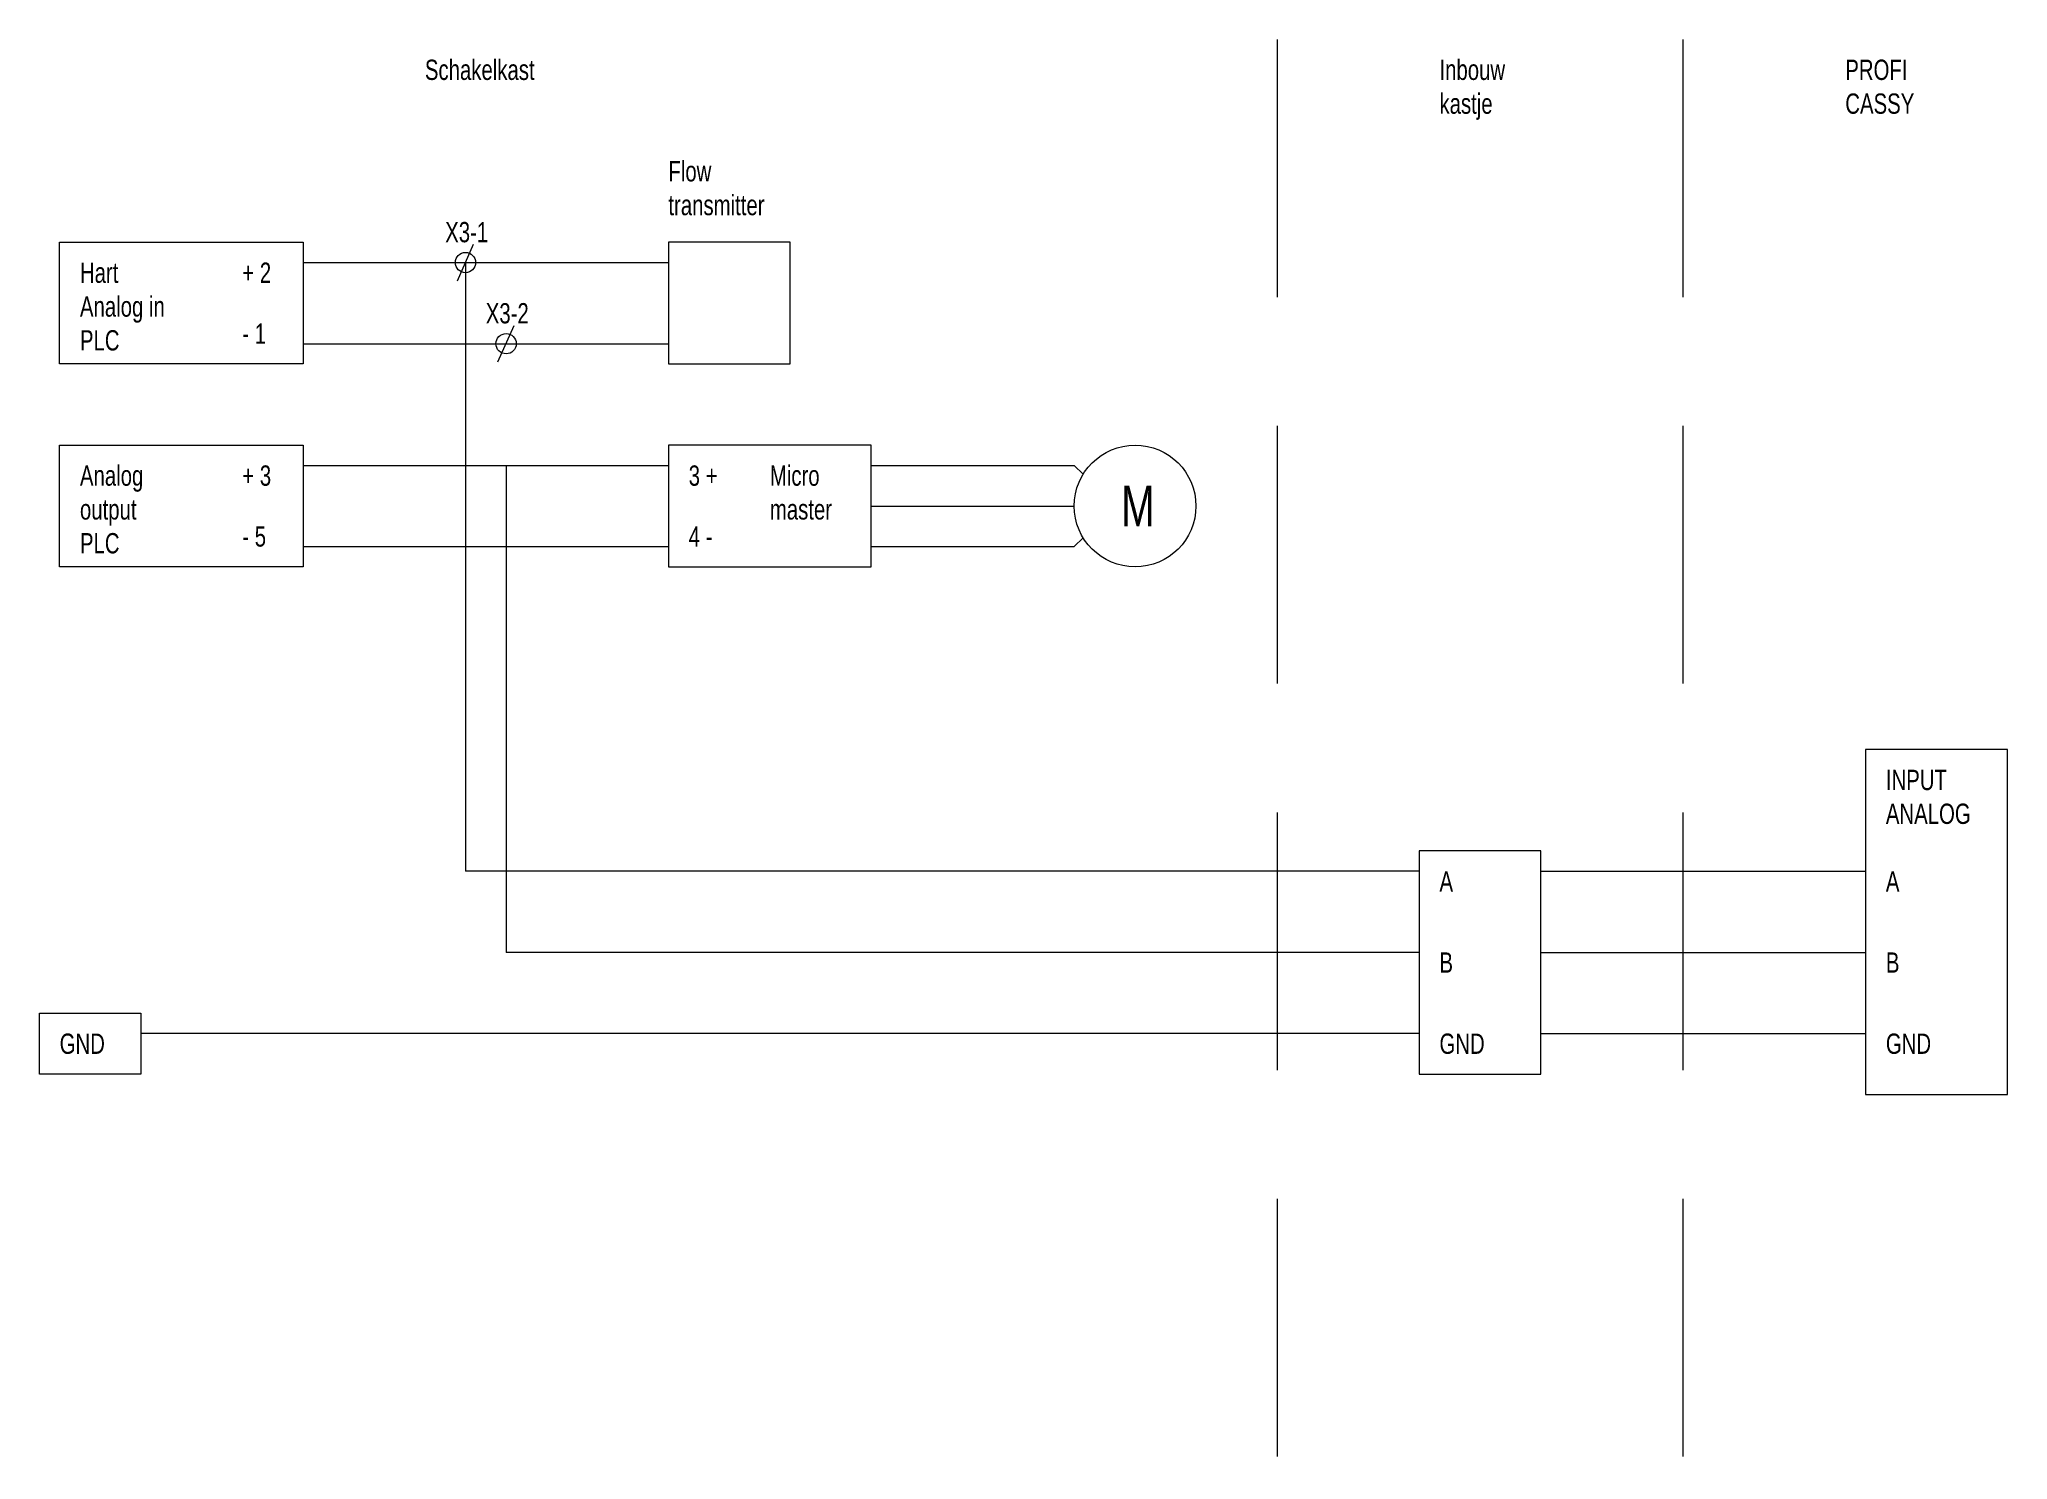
# Model space of a CAD drawing. Header units: millimetres. Extents: x 89 to 186, y 0 to 70.
import ezdxf

# ---------------------------------------------------------------- set-up
doc = ezdxf.new("R2010")
doc.units = ezdxf.units.MM
doc.linetypes.add('DASHED', pattern=[19.05, 12.7, -6.35])
doc.layers.get('0').update_dxf_attribs({"linetype": 'CONTINUOUS', "lineweight": 0})
doc.styles.get("Standard").update_dxf_attribs({"font": 'txt', "width": 0.75})

msp = doc.modelspace()

# ---------------------------------------------------------------- linework, layer by layer
at = {"linetype": 'DASHED'}
for p, q in [((150, 70), (150, 0)), ((170, 70), (170, 0))]:
    msp.add_line(p, q, dxfattribs=at)
for p, q in [((90, 60), (102, 60)), ((90, 54), (90, 60)), ((102, 60), (102, 54)), ((109.6, 58.1), (110.4, 59.9)), ((120, 60), (120, 54)), ((126, 60), (120, 60)), ((126, 54), (126, 60)), ((102, 59), (120, 59)), ((110, 59), (110, 29)), ((111.6, 54.1), (112.4, 55.9)), ((102, 55), (120, 55)), ((102, 54), (90, 54)), ((120, 54), (126, 54)), ((90, 44), (90, 50)), ((90, 50), (102, 50)), ((102, 50), (102, 44)), ((120, 50), (120, 44)), ((130, 50), (120, 50)), ((130, 44), (130, 50)), ((102, 49), (120, 49)), ((112, 49), (112, 25)), ((130, 49), (140, 49)), ((140, 49), (140.438, 48.562)), ((130, 47), (140, 47)), ((102, 45), (120, 45)), ((130, 45), (140, 45)), ((140, 45), (140.438, 45.438)), ((102, 44), (90, 44)), ((120, 44), (130, 44)), ((179, 35), (179, 18)), ((186, 35), (179, 35)), ((186, 18), (186, 35)), ((157, 30), (157, 19)), ((163, 30), (157, 30)), ((163, 19), (163, 30)), ((157, 29), (110, 29)), ((163, 29), (179, 29)), ((157, 25), (112, 25)), ((163, 25), (179, 25)), ((89, 19), (89, 22)), ((89, 22), (94, 22)), ((94, 22), (94, 19)), ((157, 21), (94, 21)), ((163, 21), (179, 21)), ((94, 19), (89, 19)), ((157, 19), (163, 19)), ((179, 18), (186, 18))]:
    msp.add_line(p, q)
for centre, radius in [((110, 59), 0.5), ((112, 55), 0.5), ((143, 47), 3)]:
    msp.add_circle(centre, radius)

# ---------------------------------------------------------------- texts
at = {"attachment_point": 1}
for s, insert, char_height, width in [('Schakelkast', (108, 69), 1, 100), ('Inbouw\\Pkastje', (158, 69), 1, 100), ('PROFI\\PCASSY', (178, 69), 1, 100), ('Flow\\Ptransmitter', (120, 64), 1, 100), ('X3-1', (109, 61), 1, 100), ('Hart\\PAnalog in\\PPLC', (91, 59), 1, 100), ('+ 2', (99, 59), 1, 100), ('X3-2', (111, 57), 1, 100), ('- 1', (99, 56), 1, 100), ('Analog\\Poutput\\PPLC', (91, 49), 1, 100), ('+ 3', (99, 49), 1, 100), ('3 +', (121, 49), 1, 100), ('Micro\\Pmaster', (125, 49), 1, 100), ('M', (142.3, 48), 2, 200), ('- 5', (99, 46), 1, 100), ('4 -', (121, 46), 1, 100), ('INPUT\\PANALOG', (180, 34), 1, 100), ('A', (158, 29), 1, 100), ('A', (180, 29), 1, 100), ('B', (158, 25), 1, 100), ('B', (180, 25), 1, 100), ('GND\\P', (90, 21), 1, 100), ('GND', (158, 21), 1, 100), ('GND', (180, 21), 1, 100)]:
    msp.add_mtext(s, dxfattribs=dict(at, insert=insert, char_height=char_height, width=width))

doc.saveas('drawing.dxf')
